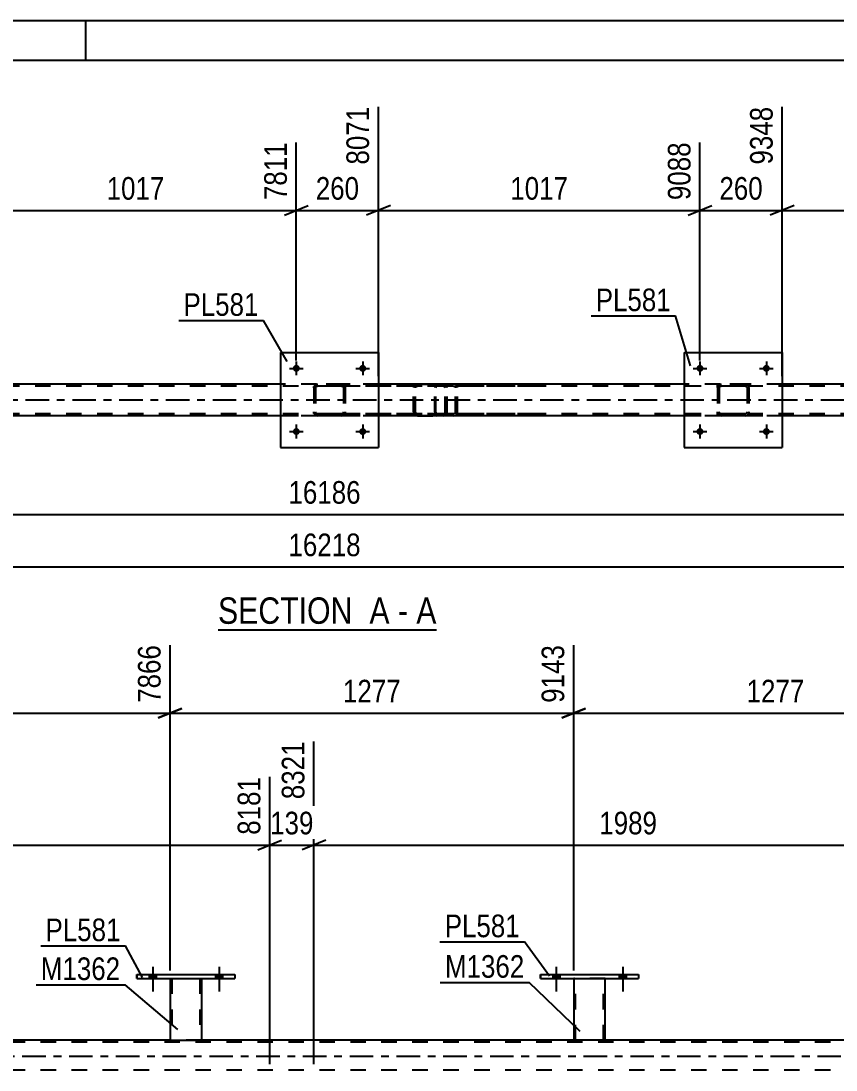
# Model space of a CAD drawing. Header units: millimetres. Extents: x 0 to 841, y 0 to 594.
# Drawn here: x 412.8 to 515.9, y 461.2 to 594 of the extents above; entities that cross this region are included whole.
import ezdxf

# ---------------------------------------------------------------- set-up
doc = ezdxf.new("R2010")
doc.units = ezdxf.units.MM
doc.linetypes.add('DXK_LINE_DOT2', pattern=[3.9198, 1.9599, -1.9599])
doc.linetypes.add('DXK_LINE_DOT3', pattern=[5.9187, 2.979, -0.9799, 0.9799, -0.9799])
doc.styles.add('Arial Narrow', font='ARIALN.TTF', dxfattribs={"height": 0.2})

# ---------------------------------------------------------------- blocks, each defined once
blk = doc.blocks.new('Unknown-318893340-1135')
at = {"color": 5, "linetype": 'Continuous'}
for p, q in [((841, 594), (0, 594)), ((421, 589), (421, 594)), ((836, 589), (5, 589))]:
    blk.add_line(p, q, dxfattribs=at)
blk = doc.blocks.new('Unknown-318893340-11 - 2823')
at = {"color": 6, "linetype": 'Continuous'}
blk.add_line((437.71, 516.95), (465.35, 516.95), dxfattribs=at)
at = {"color": 0, "linetype": 'Continuous'}
for points in [[(455.82, 517.7), (455.82, 521.2), (437.71, 521.2), (437.71, 517.7)], [(459.42, 517.7), (459.42, 521.2), (456.87, 521.2), (456.87, 517.7)], [(461.75, 517.7), (461.75, 521.2), (460.47, 521.2), (460.47, 517.7)], [(465.35, 517.7), (465.35, 521.2), (462.8, 521.2), (462.8, 517.7)]]:
    blk.add_wipeout(points, dxfattribs=at)
at = {"color": 7, "linetype": 'Continuous', "style": 'Arial Narrow'}
for s, p in [('SECTION ', (437.71, 517.7)), ('A', (456.87, 517.7)), ('A', (462.8, 517.7)), ('-', (460.47, 517.7))]:
    blk.add_text(s, height=3.34, dxfattribs=at).set_placement(p)
blk = doc.blocks.new('Part-318893340-2873 - 2823')
at = {"color": 7, "linetype": 'DXK_LINE_DOT2'}
for p, q in [((730.1, 547.79), (135.18, 547.79)), ((458.02, 548.03), (445.62, 548.03)), ((509.1, 548.03), (496.7, 548.03)), ((730.1, 544.27), (135.18, 544.27)), ((730.1, 544.03), (190.22, 544.03)), ((458.02, 544.03), (445.62, 544.03)), ((509.1, 544.03), (496.7, 544.03))]:
    blk.add_line(p, q, dxfattribs=at)
at = {"color": 2, "linetype": 'Continuous'}
for p, q in [((445.62, 548.03), (406.94, 548.03)), ((496.7, 548.03), (458.02, 548.03)), ((547.78, 548.03), (509.1, 548.03)), ((445.62, 544.03), (406.94, 544.03)), ((496.7, 544.03), (458.02, 544.03)), ((547.78, 544.03), (509.1, 544.03))]:
    blk.add_line(p, q, dxfattribs=at)
at = {"color": 7, "linetype": 'DXK_LINE_DOT3'}
blk.add_line((135.18, 546.03), (730.1, 546.03), dxfattribs=at)
blk = doc.blocks.new('Bolt-318893340-2915 - 2823')
at = {"linetype": 'Continuous'}
for points in [[(499.14, 550.03, -1), (498.26, 550.03, -1)], [(507.54, 550.03, -1), (506.66, 550.03, -1)]]:
    blk.add_hatch(color=1, dxfattribs=at).paths.add_polyline_path(points)
at = {"color": 1, "linetype": 'Continuous'}
for p, q in [((497.82, 550.03), (499.58, 550.03)), ((498.7, 550.91), (498.7, 549.15)), ((506.22, 550.03), (507.98, 550.03)), ((507.1, 550.91), (507.1, 549.15))]:
    blk.add_line(p, q, dxfattribs=at)
blk = doc.blocks.new('Bolt-318893340-2916 - 2823')
at = {"linetype": 'Continuous'}
for points in [[(499.14, 542.03, -1), (498.26, 542.03, -1)], [(507.54, 542.03, -1), (506.66, 542.03, -1)]]:
    blk.add_hatch(color=1, dxfattribs=at).paths.add_polyline_path(points)
at = {"color": 1, "linetype": 'Continuous'}
for p, q in [((497.82, 542.03), (499.58, 542.03)), ((498.7, 542.91), (498.7, 541.15)), ((506.22, 542.03), (507.98, 542.03)), ((507.1, 542.91), (507.1, 541.15))]:
    blk.add_line(p, q, dxfattribs=at)
blk = doc.blocks.new('Bolt-318893340-2917 - 2823')
at = {"linetype": 'Continuous'}
for points in [[(448.06, 550.03, -1), (447.18, 550.03, -1)], [(456.46, 550.03, -1), (455.58, 550.03, -1)]]:
    blk.add_hatch(color=1, dxfattribs=at).paths.add_polyline_path(points)
at = {"color": 1, "linetype": 'Continuous'}
for p, q in [((446.74, 550.03), (448.5, 550.03)), ((447.62, 550.91), (447.62, 549.15)), ((455.14, 550.03), (456.9, 550.03)), ((456.02, 550.91), (456.02, 549.15))]:
    blk.add_line(p, q, dxfattribs=at)
blk = doc.blocks.new('Bolt-318893340-2918 - 2823')
at = {"linetype": 'Continuous'}
for points in [[(448.06, 542.03, -1), (447.18, 542.03, -1)], [(456.46, 542.03, -1), (455.58, 542.03, -1)]]:
    blk.add_hatch(color=1, dxfattribs=at).paths.add_polyline_path(points)
at = {"color": 1, "linetype": 'Continuous'}
for p, q in [((446.74, 542.03), (448.5, 542.03)), ((447.62, 542.91), (447.62, 541.15)), ((455.14, 542.03), (456.9, 542.03)), ((456.02, 542.91), (456.02, 541.15))]:
    blk.add_line(p, q, dxfattribs=at)
blk = doc.blocks.new('Part-318893340-2985 - 2823')
at = {"color": 2, "linetype": 'Continuous'}
for p, q in [((496.7, 552.03), (496.7, 540.03)), ((496.7, 552.03), (509.1, 552.03)), ((509.1, 552.03), (509.1, 540.03)), ((496.7, 540.03), (509.1, 540.03))]:
    blk.add_line(p, q, dxfattribs=at)
blk = doc.blocks.new('Part-318893340-2986 - 2823')
at = {"color": 7, "linetype": 'DXK_LINE_DOT2'}
for p, q in [((500.9, 547.55), (500.94, 547.74)), ((500.94, 547.74), (500.9, 547.55)), ((500.9, 547.55), (500.9, 544.51)), ((501.14, 547.55), (501.16, 547.65)), ((501.14, 547.55), (501.14, 544.51)), ((501.16, 547.65), (501.21, 547.72)), ((501.2, 548), (501.38, 548.03)), ((501.38, 548.03), (501.2, 548)), ((501.21, 547.72), (501.29, 547.78)), ((501.29, 547.78), (501.38, 547.79)), ((504.42, 548.03), (501.38, 548.03)), ((504.42, 547.79), (501.38, 547.79)), ((504.42, 548.03), (504.6, 548)), ((504.6, 548), (504.42, 548.03)), ((504.42, 547.79), (504.51, 547.78)), ((504.51, 547.78), (504.59, 547.72)), ((504.59, 547.72), (504.64, 547.65)), ((504.64, 547.65), (504.66, 547.55)), ((504.66, 547.55), (504.66, 544.51)), ((504.86, 547.74), (504.9, 547.55)), ((504.9, 547.55), (504.86, 547.74)), ((504.9, 547.55), (504.9, 544.51)), ((500.94, 544.33), (500.9, 544.51)), ((500.9, 544.51), (500.94, 544.33)), ((501.16, 544.42), (501.14, 544.51)), ((501.21, 544.34), (501.16, 544.42)), ((504.64, 544.42), (504.59, 544.34)), ((504.66, 544.51), (504.64, 544.42)), ((504.9, 544.51), (504.86, 544.33)), ((504.86, 544.33), (504.9, 544.51)), ((501.38, 544.03), (501.2, 544.07)), ((501.2, 544.07), (501.38, 544.03)), ((501.29, 544.29), (501.21, 544.34)), ((501.38, 544.27), (501.29, 544.29)), ((504.42, 544.27), (501.38, 544.27)), ((504.42, 544.03), (501.38, 544.03)), ((504.51, 544.29), (504.42, 544.27)), ((504.6, 544.07), (504.42, 544.03)), ((504.42, 544.03), (504.6, 544.07)), ((504.59, 544.34), (504.51, 544.29))]:
    blk.add_line(p, q, dxfattribs=at)
at = {"color": 7, "linetype": 'DXK_LINE_DOT3'}
blk.add_line((502.9, 546.03), (502.9, 546.03), dxfattribs=at)
at = {"color": 7, "linetype": 'DXK_LINE_DOT2'}
for centre, start, end in [((501.38, 547.55), 112.5, 157.5), ((501.38, 547.55), 112.5, 157.5), ((504.42, 547.55), 22.5, 67.5), ((504.42, 547.55), 22.5, 67.5), ((501.38, 544.51), 202.5, 247.5), ((501.38, 544.51), 202.5, 247.5), ((504.42, 544.51), 292.5, 337.5), ((504.42, 544.51), 292.5, 337.5)]:
    blk.add_arc(centre, 0.48, start, end, dxfattribs=at)
blk = doc.blocks.new('Part-318893340-2991 - 2823')
at = {"color": 2, "linetype": 'Continuous'}
for p, q in [((445.62, 552.03), (445.62, 540.03)), ((445.62, 552.03), (458.02, 552.03)), ((458.02, 552.03), (458.02, 540.03)), ((445.62, 540.03), (458.02, 540.03))]:
    blk.add_line(p, q, dxfattribs=at)
blk = doc.blocks.new('Part-318893340-2992 - 2823')
at = {"color": 7, "linetype": 'DXK_LINE_DOT2'}
for p, q in [((449.82, 547.55), (449.85, 547.74)), ((449.85, 547.74), (449.82, 547.55)), ((449.82, 547.55), (449.82, 544.51)), ((450.06, 547.55), (450.08, 547.65)), ((450.06, 547.55), (450.06, 544.51)), ((450.08, 547.65), (450.13, 547.72)), ((450.11, 548), (450.3, 548.03)), ((450.3, 548.03), (450.11, 548)), ((450.13, 547.72), (450.21, 547.78)), ((450.21, 547.78), (450.3, 547.79)), ((453.34, 548.03), (450.3, 548.03)), ((453.34, 547.79), (450.3, 547.79)), ((453.34, 548.03), (453.52, 548)), ((453.52, 548), (453.34, 548.03)), ((453.34, 547.79), (453.43, 547.78)), ((453.43, 547.78), (453.51, 547.72)), ((453.51, 547.72), (453.56, 547.65)), ((453.56, 547.65), (453.58, 547.55)), ((453.58, 547.55), (453.58, 544.51)), ((453.78, 547.74), (453.82, 547.55)), ((453.82, 547.55), (453.78, 547.74)), ((453.82, 547.55), (453.82, 544.51)), ((449.85, 544.33), (449.82, 544.51)), ((449.82, 544.51), (449.85, 544.33)), ((450.08, 544.42), (450.06, 544.51)), ((450.13, 544.34), (450.08, 544.42)), ((453.56, 544.42), (453.51, 544.34)), ((453.58, 544.51), (453.56, 544.42)), ((453.82, 544.51), (453.78, 544.33)), ((453.78, 544.33), (453.82, 544.51)), ((450.3, 544.03), (450.11, 544.07)), ((450.11, 544.07), (450.3, 544.03)), ((450.21, 544.29), (450.13, 544.34)), ((450.3, 544.27), (450.21, 544.29)), ((453.34, 544.27), (450.3, 544.27)), ((453.34, 544.03), (450.3, 544.03)), ((453.43, 544.29), (453.34, 544.27)), ((453.52, 544.07), (453.34, 544.03)), ((453.34, 544.03), (453.52, 544.07)), ((453.51, 544.34), (453.43, 544.29))]:
    blk.add_line(p, q, dxfattribs=at)
at = {"color": 7, "linetype": 'DXK_LINE_DOT3'}
blk.add_line((451.82, 546.03), (451.82, 546.03), dxfattribs=at)
at = {"color": 2, "linetype": 'Continuous'}
for p, q in [((449.82, 544.51), (449.82, 544.51)), ((450.06, 544.51), (450.06, 544.51)), ((453.58, 544.51), (453.58, 544.51)), ((453.82, 544.51), (453.82, 544.51))]:
    blk.add_line(p, q, dxfattribs=at)
at = {"color": 7, "linetype": 'DXK_LINE_DOT2'}
for centre, start, end in [((450.3, 547.55), 112.5, 157.5), ((450.3, 547.55), 112.5, 157.5), ((453.34, 547.55), 22.5, 67.5), ((453.34, 547.55), 22.5, 67.5), ((450.3, 544.51), 202.5, 247.5), ((450.3, 544.51), 202.5, 247.5), ((453.34, 544.51), 292.5, 337.5), ((453.34, 544.51), 292.5, 337.5)]:
    blk.add_arc(centre, 0.48, start, end, dxfattribs=at)
blk = doc.blocks.new('Part-318893340-3014 - 2823')
at = {"color": 7, "linetype": 'DXK_LINE_DOT2'}
for p, q in [((465.17, 547.73), (465.15, 547.55)), ((465.15, 544.51), (465.15, 547.55)), ((465.23, 547.89), (465.17, 547.73)), ((465.32, 547.99), (465.23, 547.89)), ((465.29, 547.55), (465.3, 547.64)), ((465.29, 544.51), (465.29, 547.55)), ((465.3, 547.64), (465.33, 547.72)), ((465.42, 548.03), (465.32, 547.99)), ((465.33, 547.72), (465.37, 547.77)), ((465.37, 547.77), (465.42, 547.79)), ((477.58, 548.03), (465.42, 548.03)), ((477.58, 547.79), (465.42, 547.79)), ((466.7, 548.03), (466.7, 547.79)), ((467.71, 547.99), (467.51, 548.03)), ((467.51, 547.79), (467.61, 547.77)), ((467.61, 547.77), (467.69, 547.72)), ((467.69, 547.72), (467.75, 547.64)), ((467.75, 547.64), (467.77, 547.55)), ((467.77, 544.51), (467.77, 547.55)), ((467.98, 547.72), (467.98, 547.73)), ((468.02, 547.55), (467.98, 547.72)), ((468.02, 544.51), (468.02, 547.55)), ((465.15, 544.51), (465.17, 544.33)), ((465.3, 544.42), (465.29, 544.51)), ((465.33, 544.34), (465.3, 544.42)), ((467.75, 544.42), (467.69, 544.34)), ((467.77, 544.51), (467.75, 544.42)), ((467.98, 544.33), (468.02, 544.51)), ((465.17, 544.33), (465.23, 544.17)), ((465.23, 544.17), (465.32, 544.07)), ((465.32, 544.07), (465.42, 544.03)), ((465.37, 544.29), (465.33, 544.34)), ((465.42, 544.27), (465.37, 544.29)), ((477.58, 544.27), (465.42, 544.27)), ((477.58, 544.03), (465.42, 544.03)), ((466.7, 544.03), (466.7, 544.27)), ((467.61, 544.29), (467.51, 544.27)), ((467.51, 544.03), (467.71, 544.07)), ((467.69, 544.34), (467.61, 544.29))]:
    blk.add_line(p, q, dxfattribs=at)
for centre, start, end in [((467.53, 547.53), 23.8494, 68.8059), ((467.53, 544.52), 291.1941, 336.1506)]:
    blk.add_arc(centre, 0.492, start, end, dxfattribs=at)
blk = doc.blocks.new('Part-318893340-3027 - 2823')
at = {"color": 7, "linetype": 'DXK_LINE_DOT2'}
for p, q in [((466.19, 548.03), (451.2, 548.03)), ((466.19, 547.79), (451.2, 547.79)), ((462.48, 547.72), (462.44, 547.55)), ((462.44, 544.51), (462.44, 547.55)), ((462.48, 547.73), (462.48, 547.72)), ((462.7, 547.55), (462.72, 547.64)), ((462.7, 544.51), (462.7, 547.55)), ((462.72, 547.64), (462.77, 547.72)), ((462.95, 548.03), (462.76, 547.99)), ((462.77, 547.72), (462.86, 547.77)), ((462.86, 547.77), (462.95, 547.79)), ((462.95, 548.03), (466.19, 548.03)), ((466.38, 547.99), (466.19, 548.03)), ((466.19, 547.79), (466.29, 547.77)), ((466.29, 547.77), (466.37, 547.72)), ((466.37, 547.72), (466.42, 547.64)), ((466.42, 547.64), (466.44, 547.55)), ((466.44, 544.51), (466.44, 547.55)), ((466.66, 547.72), (466.66, 547.73)), ((466.7, 547.55), (466.66, 547.72)), ((466.7, 544.51), (466.7, 547.55)), ((462.44, 544.51), (462.48, 544.33)), ((462.72, 544.42), (462.7, 544.51)), ((462.77, 544.34), (462.72, 544.42)), ((466.42, 544.42), (466.37, 544.34)), ((466.44, 544.51), (466.42, 544.42)), ((466.66, 544.33), (466.7, 544.51)), ((466.19, 544.27), (451.2, 544.27)), ((466.19, 544.03), (451.2, 544.03)), ((462.76, 544.07), (462.95, 544.03)), ((462.86, 544.29), (462.77, 544.34)), ((462.95, 544.27), (462.86, 544.29)), ((462.95, 544.03), (466.19, 544.03)), ((466.29, 544.29), (466.19, 544.27)), ((466.19, 544.03), (466.38, 544.07)), ((466.37, 544.34), (466.29, 544.29))]:
    blk.add_line(p, q, dxfattribs=at)
for centre, start, end in [((462.93, 547.53), 110.7584, 155.6801), ((466.21, 547.53), 24.32, 69.2417), ((462.93, 544.53), 204.32, 249.2417), ((466.21, 544.53), 290.7584, 335.6801)]:
    blk.add_arc(centre, 0.496, start, end, dxfattribs=at)
blk = doc.blocks.new('Part-318893340-3856 - 3734')
at = {"color": 2, "linetype": 'Continuous'}
for p, q in [((431.64, 464.98), (117.01, 464.98)), ((482.72, 464.98), (435.64, 464.98)), ((533.8, 464.98), (486.72, 464.98))]:
    blk.add_line(p, q, dxfattribs=at)
at = {"color": 7, "linetype": 'DXK_LINE_DOT2'}
for p, q in [((754.32, 464.74), (117.01, 464.74)), ((435.64, 464.98), (431.64, 464.98)), ((486.72, 464.98), (482.72, 464.98)), ((754.32, 461.22), (117.01, 461.22))]:
    blk.add_line(p, q, dxfattribs=at)
at = {"color": 7, "linetype": 'DXK_LINE_DOT3'}
blk.add_line((117.01, 462.98), (754.32, 462.98), dxfattribs=at)
blk = doc.blocks.new('Bolt-318893340-4001 - 3734')
at = {"linetype": 'Continuous'}
for points in [[(480.08, 472.82), (480.96, 472.82), (480.96, 473.3), (480.08, 473.3)], [(488.48, 472.82), (489.36, 472.82), (489.36, 473.3), (488.48, 473.3)]]:
    blk.add_hatch(color=1, dxfattribs=at).paths.add_polyline_path(points)
at = {"color": 1, "linetype": 'Continuous'}
for p, q in [((480.52, 474.3), (480.52, 471.18)), ((488.92, 474.3), (488.92, 471.18)), ((480.08, 473.3), (480.08, 472.82)), ((480.96, 473.3), (480.96, 472.82)), ((488.48, 473.3), (488.48, 472.82)), ((489.36, 473.3), (489.36, 472.82))]:
    blk.add_line(p, q, dxfattribs=at)
blk = doc.blocks.new('Bolt-318893340-4002 - 3734')
at = {"linetype": 'Continuous'}
for points in [[(480.08, 472.82), (480.96, 472.82), (480.96, 473.3), (480.08, 473.3)], [(488.48, 472.82), (489.36, 472.82), (489.36, 473.3), (488.48, 473.3)]]:
    blk.add_hatch(color=1, dxfattribs=at).paths.add_polyline_path(points)
at = {"color": 1, "linetype": 'Continuous'}
for p, q in [((480.52, 474.3), (480.52, 471.18)), ((488.92, 474.3), (488.92, 471.18)), ((480.08, 473.3), (480.08, 472.82)), ((480.96, 473.3), (480.96, 472.82)), ((488.48, 473.3), (488.48, 472.82)), ((489.36, 473.3), (489.36, 472.82))]:
    blk.add_line(p, q, dxfattribs=at)
blk = doc.blocks.new('Bolt-318893340-4047 - 3734')
at = {"linetype": 'Continuous'}
for points in [[(429, 472.82), (429.88, 472.82), (429.88, 473.3), (429, 473.3)], [(437.4, 472.82), (438.28, 472.82), (438.28, 473.3), (437.4, 473.3)]]:
    blk.add_hatch(color=1, dxfattribs=at).paths.add_polyline_path(points)
at = {"color": 1, "linetype": 'Continuous'}
for p, q in [((429.44, 474.3), (429.44, 471.18)), ((437.84, 474.3), (437.84, 471.18)), ((429, 473.3), (429, 472.82)), ((429.88, 473.3), (429.88, 472.82)), ((437.4, 473.3), (437.4, 472.82)), ((438.28, 473.3), (438.28, 472.82))]:
    blk.add_line(p, q, dxfattribs=at)
blk = doc.blocks.new('Bolt-318893340-4048 - 3734')
at = {"linetype": 'Continuous'}
for points in [[(429, 472.82), (429.88, 472.82), (429.88, 473.3), (429, 473.3)], [(437.4, 472.82), (438.28, 472.82), (438.28, 473.3), (437.4, 473.3)]]:
    blk.add_hatch(color=1, dxfattribs=at).paths.add_polyline_path(points)
at = {"color": 1, "linetype": 'Continuous'}
for p, q in [((429.44, 474.3), (429.44, 471.18)), ((437.84, 474.3), (437.84, 471.18)), ((429, 473.3), (429, 472.82)), ((429.88, 473.3), (429.88, 472.82)), ((437.4, 473.3), (437.4, 472.82)), ((438.28, 473.3), (438.28, 472.82))]:
    blk.add_line(p, q, dxfattribs=at)
blk = doc.blocks.new('Part-318893340-4119 - 3734')
at = {"color": 2, "linetype": 'Continuous'}
for p, q in [((431.64, 472.82), (431.64, 464.98)), ((435.64, 472.82), (435.64, 464.98)), ((431.64, 464.98), (435.6, 464.98)), ((435.64, 464.98), (435.6, 464.98))]:
    blk.add_line(p, q, dxfattribs=at)
at = {"color": 7, "linetype": 'DXK_LINE_DOT2'}
for p, q in [((431.64, 472.82), (435.64, 472.82)), ((431.64, 472.82), (431.64, 472.82)), ((431.64, 472.82), (431.64, 472.82)), ((431.88, 472.82), (431.88, 464.98)), ((435.4, 472.82), (435.4, 464.98)), ((435.64, 472.82), (435.64, 472.82)), ((435.64, 472.82), (435.64, 472.82)), ((435.38, 464.98), (435.4, 464.98))]:
    blk.add_line(p, q, dxfattribs=at)
blk = doc.blocks.new('Part-318893340-4078 - 3734')
at = {"color": 2, "linetype": 'Continuous'}
for p, q in [((427.44, 472.82), (427.44, 473.3)), ((427.44, 473.3), (427.44, 473.3)), ((427.44, 473.3), (439.84, 473.3)), ((427.44, 472.82), (427.44, 472.82)), ((427.44, 472.82), (439.84, 472.82)), ((439.84, 473.3), (439.84, 472.82))]:
    blk.add_line(p, q, dxfattribs=at)
at = {"color": 7, "linetype": 'DXK_LINE_DOT2'}
for p, q in [((427.44, 473.3), (427.44, 472.82)), ((427.44, 473.3), (427.44, 473.3)), ((427.44, 472.82), (427.44, 472.82)), ((439.84, 473.3), (439.84, 472.82))]:
    blk.add_line(p, q, dxfattribs=at)
blk = doc.blocks.new('Part-318893340-4083 - 3734')
at = {"color": 2, "linetype": 'Continuous'}
for p, q in [((482.72, 472.82), (482.72, 464.98)), ((486.72, 464.98), (486.72, 472.82)), ((486.68, 464.98), (482.72, 464.98)), ((486.72, 464.98), (486.68, 464.98))]:
    blk.add_line(p, q, dxfattribs=at)
at = {"color": 7, "linetype": 'DXK_LINE_DOT2'}
for p, q in [((486.72, 472.82), (482.72, 472.82)), ((482.72, 472.82), (482.72, 472.82)), ((482.72, 472.82), (482.72, 472.82)), ((482.96, 464.98), (482.96, 472.82)), ((486.48, 464.98), (486.48, 472.82)), ((486.72, 472.82), (486.72, 472.82)), ((486.72, 472.82), (486.72, 472.82)), ((482.72, 464.98), (482.72, 464.98)), ((482.72, 464.98), (482.72, 464.98)), ((482.72, 464.98), (482.72, 464.98)), ((482.96, 464.98), (482.96, 464.98)), ((486.46, 464.98), (486.48, 464.98)), ((486.48, 464.98), (486.48, 464.98)), ((486.72, 464.98), (486.72, 464.98)), ((486.72, 464.98), (486.72, 464.98)), ((486.72, 464.98), (486.72, 464.98)), ((486.72, 464.98), (486.72, 464.98))]:
    blk.add_line(p, q, dxfattribs=at)
blk = doc.blocks.new('Part-318893340-4088 - 3734')
at = {"color": 2, "linetype": 'Continuous'}
for p, q in [((478.52, 472.82), (478.52, 473.3)), ((478.52, 473.3), (478.52, 473.3)), ((478.52, 473.3), (490.92, 473.3)), ((478.52, 472.82), (478.52, 472.82)), ((478.52, 472.82), (490.92, 472.82)), ((490.92, 473.3), (490.92, 472.82))]:
    blk.add_line(p, q, dxfattribs=at)
at = {"color": 7, "linetype": 'DXK_LINE_DOT2'}
for p, q in [((478.52, 473.3), (478.52, 472.82)), ((478.52, 473.3), (478.52, 473.3)), ((478.52, 472.82), (478.52, 472.82)), ((490.92, 473.3), (490.92, 472.82))]:
    blk.add_line(p, q, dxfattribs=at)
blk = doc.blocks.new('StraightDimension-318893340-7798 - 2823')
at = {"color": 7, "linetype": 'Continuous'}
for p, q in [((509.1, 549.03), (509.1, 583.14)), ((498.7, 551.03), (498.7, 578.64)), ((497.2, 569.43), (500.2, 570.63)), ((498.7, 570.03), (509.1, 570.03)), ((510.6, 570.63), (507.6, 569.43))]:
    blk.add_line(p, q, dxfattribs=at)
at = {"color": 0}
blk.add_wipeout([(507.24, 570.78), (507.24, 574.98), (500.56, 574.98), (500.56, 570.78)], dxfattribs=at)
at = {"color": 3, "style": 'Arial Narrow'}
blk.add_text('260', height=2.863, dxfattribs=at).set_placement((501.16, 571.38))
at = {"color": 0, "linetype": 'Continuous'}
blk.add_wipeout([(508.5, 583.74), (504.3, 583.74), (504.3, 575.23), (508.5, 575.23)], dxfattribs=at)
at = {"color": 3, "linetype": 'Continuous', "style": 'Arial Narrow'}
blk.add_text('9348', height=2.863, rotation=90.0002, dxfattribs=at).set_placement((507.9, 575.83))
blk = doc.blocks.new('StraightDimension-318893340-3065 - 2823')
at = {"color": 7, "linetype": 'Continuous'}
blk.add_line((135.18, 531.55), (767.22, 531.55), dxfattribs=at)
at = {"color": 0}
blk.add_wipeout([(456.37, 532.3), (456.37, 536.5), (446.03, 536.5), (446.03, 532.3)], dxfattribs=at)
at = {"color": 3, "style": 'Arial Narrow'}
blk.add_text('16186', height=2.863, dxfattribs=at).set_placement((446.63, 532.9))
blk = doc.blocks.new('StraightDimension-318893340-3224 - 2823')
at = {"color": 7, "linetype": 'Continuous'}
blk.add_line((134.54, 524.91), (767.86, 524.91), dxfattribs=at)
at = {"color": 0}
blk.add_wipeout([(456.37, 525.66), (456.37, 529.86), (446.03, 529.86), (446.03, 525.66)], dxfattribs=at)
at = {"color": 3, "style": 'Arial Narrow'}
blk.add_text('16218', height=2.863, dxfattribs=at).set_placement((446.63, 526.26))
blk = doc.blocks.new('StraightDimension-318893340-7797 - 2823')
at = {"color": 7, "linetype": 'Continuous'}
for p, q in [((509.1, 549.03), (509.1, 583.14)), ((549.78, 551.03), (549.78, 580.47)), ((510.6, 570.63), (507.6, 569.43)), ((509.1, 570.03), (549.78, 570.03)), ((548.28, 569.43), (551.28, 570.63))]:
    blk.add_line(p, q, dxfattribs=at)
at = {"color": 0}
blk.add_wipeout([(533.7, 570.78), (533.7, 574.98), (525.18, 574.98), (525.18, 570.78)], dxfattribs=at)
at = {"color": 3, "style": 'Arial Narrow'}
blk.add_text('1017', height=2.863, dxfattribs=at).set_placement((525.78, 571.38))
at = {"color": 0, "linetype": 'Continuous'}
blk.add_wipeout([(549.18, 581.07), (544.98, 581.07), (544.98, 570.73), (549.18, 570.73)], dxfattribs=at)
at = {"color": 3, "linetype": 'Continuous', "style": 'Arial Narrow'}
blk.add_text('10365', height=2.863, rotation=90.0002, dxfattribs=at).set_placement((548.58, 571.33))
blk = doc.blocks.new('StraightDimension-318893340-7799 - 2823')
at = {"color": 7, "linetype": 'Continuous'}
for p, q in [((458.02, 549.03), (458.02, 583.14)), ((498.7, 551.03), (498.7, 578.64)), ((459.52, 570.63), (456.52, 569.43)), ((458.02, 570.03), (498.7, 570.03)), ((497.2, 569.43), (500.2, 570.63))]:
    blk.add_line(p, q, dxfattribs=at)
at = {"color": 0}
blk.add_wipeout([(482.61, 570.78), (482.61, 574.98), (474.1, 574.98), (474.1, 570.78)], dxfattribs=at)
at = {"color": 3, "style": 'Arial Narrow'}
blk.add_text('1017', height=2.863, dxfattribs=at).set_placement((474.7, 571.38))
at = {"color": 0, "linetype": 'Continuous'}
blk.add_wipeout([(498.1, 579.24), (493.9, 579.24), (493.9, 570.73), (498.1, 570.73)], dxfattribs=at)
at = {"color": 3, "linetype": 'Continuous', "style": 'Arial Narrow'}
blk.add_text('9088', height=2.863, rotation=90.0002, dxfattribs=at).set_placement((497.5, 571.33))
blk = doc.blocks.new('StraightDimension-318893340-7800 - 2823')
at = {"color": 7, "linetype": 'Continuous'}
for p, q in [((458.02, 549.03), (458.02, 583.14)), ((447.62, 551.03), (447.62, 578.64)), ((446.12, 569.43), (449.12, 570.63)), ((447.62, 570.03), (458.02, 570.03)), ((459.52, 570.63), (456.52, 569.43))]:
    blk.add_line(p, q, dxfattribs=at)
at = {"color": 0}
blk.add_wipeout([(456.16, 570.78), (456.16, 574.98), (449.48, 574.98), (449.48, 570.78)], dxfattribs=at)
at = {"color": 3, "style": 'Arial Narrow'}
blk.add_text('260', height=2.863, dxfattribs=at).set_placement((450.08, 571.38))
at = {"color": 0, "linetype": 'Continuous'}
blk.add_wipeout([(457.42, 583.74), (453.22, 583.74), (453.22, 575.23), (457.42, 575.23)], dxfattribs=at)
at = {"color": 3, "linetype": 'Continuous', "style": 'Arial Narrow'}
blk.add_text('8071', height=2.863, rotation=90.0002, dxfattribs=at).set_placement((456.82, 575.83))
blk = doc.blocks.new('StraightDimension-318893340-7801 - 2823')
at = {"color": 7, "linetype": 'Continuous'}
for p, q in [((406.94, 549.03), (406.94, 583.14)), ((447.62, 551.03), (447.62, 578.64)), ((408.44, 570.63), (405.44, 569.43)), ((406.94, 570.03), (447.62, 570.03)), ((446.12, 569.43), (449.12, 570.63))]:
    blk.add_line(p, q, dxfattribs=at)
at = {"color": 0}
blk.add_wipeout([(431.53, 570.78), (431.53, 574.98), (423.02, 574.98), (423.02, 570.78)], dxfattribs=at)
at = {"color": 3, "style": 'Arial Narrow'}
blk.add_text('1017', height=2.863, dxfattribs=at).set_placement((423.62, 571.38))
at = {"color": 0, "linetype": 'Continuous'}
blk.add_wipeout([(447.02, 579.24), (442.82, 579.24), (442.82, 570.73), (447.02, 570.73)], dxfattribs=at)
at = {"color": 3, "linetype": 'Continuous', "style": 'Arial Narrow'}
blk.add_text('7811', height=2.863, rotation=90.0002, dxfattribs=at).set_placement((446.42, 571.33))
blk = doc.blocks.new('StraightDimension-318893340-10271 - 3734')
at = {"color": 7, "linetype": 'Continuous'}
for p, q in [((533.8, 473.82), (533.8, 516.84)), ((482.72, 473.82), (482.72, 515.01)), ((484.22, 507), (481.22, 505.8)), ((482.72, 506.4), (533.8, 506.4)), ((532.3, 505.8), (535.3, 507))]:
    blk.add_line(p, q, dxfattribs=at)
at = {"color": 0}
blk.add_wipeout([(512.52, 507.15), (512.52, 511.35), (504, 511.35), (504, 507.15)], dxfattribs=at)
at = {"color": 3, "style": 'Arial Narrow'}
blk.add_text('1277', height=2.863, dxfattribs=at).set_placement((504.6, 507.75))
at = {"color": 0, "linetype": 'Continuous'}
blk.add_wipeout([(533.2, 517.44), (529, 517.44), (529, 507.1), (533.2, 507.1)], dxfattribs=at)
at = {"color": 3, "linetype": 'Continuous', "style": 'Arial Narrow'}
blk.add_text('10420', height=2.863, rotation=90.0002, dxfattribs=at).set_placement((532.6, 507.7))
blk = doc.blocks.new('StraightDimension-318893340-9617 - 3734')
at = {"color": 7, "linetype": 'Continuous'}
for p, q in [((449.84, 461.98), (449.84, 502.81)), ((529.4, 461.98), (529.4, 500.14)), ((451.34, 490.3), (448.34, 489.1)), ((527.9, 489.1), (530.9, 490.3)), ((449.84, 489.7), (529.4, 489.7))]:
    blk.add_line(p, q, dxfattribs=at)
at = {"color": 0}
blk.add_wipeout([(493.87, 490.45), (493.87, 494.65), (485.36, 494.65), (485.36, 490.45)], dxfattribs=at)
at = {"color": 3, "style": 'Arial Narrow'}
blk.add_text('1989', height=2.863, dxfattribs=at).set_placement((485.96, 491.05))
at = {"color": 0, "linetype": 'Continuous'}
blk.add_wipeout([(528.8, 500.74), (524.6, 500.74), (524.6, 490.4), (528.8, 490.4)], dxfattribs=at)
at = {"color": 3, "linetype": 'Continuous', "style": 'Arial Narrow'}
blk.add_text('10310', height=2.863, rotation=90.0002, dxfattribs=at).set_placement((528.2, 491))
blk = doc.blocks.new('StraightDimension-318893340-9618 - 3734')
at = {"color": 7, "linetype": 'Continuous'}
for p, q in [((449.84, 461.98), (449.84, 502.81)), ((444.26, 461.98), (444.26, 498.31)), ((442.76, 489.1), (445.76, 490.3)), ((451.34, 490.3), (448.34, 489.1)), ((444.26, 489.7), (449.84, 489.7))]:
    blk.add_line(p, q, dxfattribs=at)
at = {"color": 0}
blk.add_wipeout([(450.39, 490.45), (450.39, 494.65), (443.71, 494.65), (443.71, 490.45)], dxfattribs=at)
at = {"color": 3, "style": 'Arial Narrow'}
blk.add_text('139', height=2.863, dxfattribs=at).set_placement((444.31, 491.05))
at = {"color": 0, "linetype": 'Continuous'}
blk.add_wipeout([(449.24, 503.41), (445.04, 503.41), (445.04, 494.9), (449.24, 494.9)], dxfattribs=at)
at = {"color": 3, "linetype": 'Continuous', "style": 'Arial Narrow'}
blk.add_text('8321', height=2.863, rotation=90.0002, dxfattribs=at).set_placement((448.64, 495.5))
blk = doc.blocks.new('StraightDimension-318893340-9619 - 3734')
at = {"color": 7, "linetype": 'Continuous'}
for p, q in [((364.7, 461.98), (364.7, 502.81)), ((444.26, 461.98), (444.26, 498.31)), ((366.2, 490.3), (363.2, 489.1)), ((442.76, 489.1), (445.76, 490.3)), ((364.7, 489.7), (444.26, 489.7))]:
    blk.add_line(p, q, dxfattribs=at)
at = {"color": 0}
blk.add_wipeout([(408.74, 490.45), (408.74, 494.65), (400.23, 494.65), (400.23, 490.45)], dxfattribs=at)
at = {"color": 3, "style": 'Arial Narrow'}
blk.add_text('1989', height=2.863, dxfattribs=at).set_placement((400.83, 491.05))
at = {"color": 0, "linetype": 'Continuous'}
blk.add_wipeout([(443.66, 498.91), (439.46, 498.91), (439.46, 490.4), (443.66, 490.4)], dxfattribs=at)
at = {"color": 3, "linetype": 'Continuous', "style": 'Arial Narrow'}
blk.add_text('8181', height=2.863, rotation=90.0002, dxfattribs=at).set_placement((443.06, 491))
blk = doc.blocks.new('StraightDimension-318893340-10272 - 3734')
at = {"color": 7, "linetype": 'Continuous'}
for p, q in [((431.64, 473.82), (431.64, 515.01)), ((482.72, 473.82), (482.72, 515.01)), ((433.14, 507), (430.14, 505.8)), ((431.64, 506.4), (482.72, 506.4)), ((481.22, 505.8), (484.22, 507))]:
    blk.add_line(p, q, dxfattribs=at)
at = {"color": 0}
blk.add_wipeout([(461.44, 507.15), (461.44, 511.35), (452.92, 511.35), (452.92, 507.15)], dxfattribs=at)
at = {"color": 3, "style": 'Arial Narrow'}
blk.add_text('1277', height=2.863, dxfattribs=at).set_placement((453.52, 507.75))
at = {"color": 0, "linetype": 'Continuous'}
blk.add_wipeout([(482.12, 515.61), (477.92, 515.61), (477.92, 507.1), (482.12, 507.1)], dxfattribs=at)
at = {"color": 3, "linetype": 'Continuous', "style": 'Arial Narrow'}
blk.add_text('9143', height=2.863, rotation=90.0002, dxfattribs=at).set_placement((481.52, 507.7))
blk = doc.blocks.new('StraightDimension-318893340-10273 - 3734')
at = {"color": 7, "linetype": 'Continuous'}
for p, q in [((380.56, 473.82), (380.56, 515.01)), ((431.64, 473.82), (431.64, 515.01)), ((382.06, 507), (379.06, 505.8)), ((380.56, 506.4), (431.64, 506.4)), ((430.14, 505.8), (433.14, 507))]:
    blk.add_line(p, q, dxfattribs=at)
at = {"color": 0}
blk.add_wipeout([(410.36, 507.15), (410.36, 511.35), (401.84, 511.35), (401.84, 507.15)], dxfattribs=at)
at = {"color": 3, "style": 'Arial Narrow'}
blk.add_text('1277', height=2.863, dxfattribs=at).set_placement((402.44, 507.75))
at = {"color": 0, "linetype": 'Continuous'}
blk.add_wipeout([(431.04, 515.61), (426.84, 515.61), (426.84, 507.1), (431.04, 507.1)], dxfattribs=at)
at = {"color": 3, "linetype": 'Continuous', "style": 'Arial Narrow'}
blk.add_text('7866', height=2.863, rotation=90.0002, dxfattribs=at).set_placement((430.44, 507.7))
blk = doc.blocks.new('Mark-318893340-2981 - 2823')
at = {"color": 0}
blk.add_wipeout([(495.01, 557.27), (495.01, 560.27), (485.51, 560.27), (485.51, 557.27)], dxfattribs=at)
blk.add_wipeout([(495.01, 557.27), (495.01, 560.27), (485.51, 560.27), (485.51, 557.27)], dxfattribs=at)
at = {"color": 30, "linetype": 'Continuous'}
for p in [(484.91, 556.67), (497.49, 550.36)]:
    blk.add_line(p, (495.61, 556.67), dxfattribs=at)
at = {"color": 3, "style": 'Arial Narrow'}
blk.add_text('PL581', height=2.863, dxfattribs=at).set_placement((485.51, 557.27))
blk = doc.blocks.new('Mark-318893340-2987 - 2823')
at = {"color": 0}
blk.add_wipeout([(442.85, 556.68), (442.85, 559.68), (433.34, 559.68), (433.34, 556.68)], dxfattribs=at)
blk.add_wipeout([(442.85, 556.68), (442.85, 559.68), (433.34, 559.68), (433.34, 556.68)], dxfattribs=at)
at = {"color": 30, "linetype": 'Continuous'}
for p in [(432.74, 556.08), (446.45, 550.88)]:
    blk.add_line(p, (443.45, 556.08), dxfattribs=at)
at = {"color": 3, "style": 'Arial Narrow'}
blk.add_text('PL581', height=2.863, dxfattribs=at).set_placement((433.34, 556.68))
blk = doc.blocks.new('Mark-318893340-4074 - 3734')
at = {"color": 0}
blk.add_wipeout([(425.39, 477.53), (425.39, 480.53), (415.88, 480.53), (415.88, 477.53)], dxfattribs=at)
blk.add_wipeout([(425.39, 477.53), (425.39, 480.53), (415.88, 480.53), (415.88, 477.53)], dxfattribs=at)
at = {"color": 30, "linetype": 'Continuous'}
for p in [(415.28, 476.93), (428.16, 472.95)]:
    blk.add_line(p, (425.99, 476.93), dxfattribs=at)
at = {"color": 3, "style": 'Arial Narrow'}
blk.add_text('PL581', height=2.863, dxfattribs=at).set_placement((415.88, 477.53))
blk = doc.blocks.new('Mark-318893340-4079 - 3734')
at = {"color": 0}
blk.add_wipeout([(476.48, 472.9), (476.48, 475.9), (466.43, 475.9), (466.43, 472.9)], dxfattribs=at)
blk.add_wipeout([(476.48, 472.9), (476.48, 475.9), (466.43, 475.9), (466.43, 472.9)], dxfattribs=at)
at = {"color": 30, "linetype": 'Continuous'}
for p in [(465.83, 472.3), (483.53, 466.09)]:
    blk.add_line(p, (477.08, 472.3), dxfattribs=at)
at = {"color": 3, "style": 'Arial Narrow'}
blk.add_text('M1362', height=2.863, dxfattribs=at).set_placement((466.43, 472.9))
blk = doc.blocks.new('Mark-318893340-4084 - 3734')
at = {"color": 0}
blk.add_wipeout([(475.9, 478.03), (475.9, 481.03), (466.4, 481.03), (466.4, 478.03)], dxfattribs=at)
blk.add_wipeout([(475.9, 478.03), (475.9, 481.03), (466.4, 481.03), (466.4, 478.03)], dxfattribs=at)
at = {"color": 30, "linetype": 'Continuous'}
for p in [(465.8, 477.43), (479.64, 473.09)]:
    blk.add_line(p, (476.5, 477.43), dxfattribs=at)
at = {"color": 3, "style": 'Arial Narrow'}
blk.add_text('PL581', height=2.863, dxfattribs=at).set_placement((466.4, 478.03))
blk = doc.blocks.new('Mark-318893340-4115 - 3734')
at = {"color": 0}
blk.add_wipeout([(425.34, 472.61), (425.34, 475.61), (415.29, 475.61), (415.29, 472.61)], dxfattribs=at)
blk.add_wipeout([(425.34, 472.61), (425.34, 475.61), (415.29, 475.61), (415.29, 472.61)], dxfattribs=at)
at = {"color": 30, "linetype": 'Continuous'}
for p in [(414.69, 472.01), (432.61, 466.36)]:
    blk.add_line(p, (425.94, 472.01), dxfattribs=at)
at = {"color": 3, "style": 'Arial Narrow'}
blk.add_text('M1362', height=2.863, dxfattribs=at).set_placement((415.29, 472.61))

msp = doc.modelspace()

# ---------------------------------------------------------------- block references
for name in ['Unknown-318893340-1135', 'Part-318893340-2991 - 2823', 'Part-318893340-2985 - 2823', 'Part-318893340-2873 - 2823', 'Bolt-318893340-2917 - 2823', 'Bolt-318893340-2915 - 2823', 'Part-318893340-2992 - 2823', 'Part-318893340-3027 - 2823', 'Part-318893340-3014 - 2823', 'Part-318893340-2986 - 2823', 'Bolt-318893340-2918 - 2823', 'Bolt-318893340-2916 - 2823', 'Bolt-318893340-4047 - 3734', 'Bolt-318893340-4048 - 3734', 'Bolt-318893340-4001 - 3734', 'Bolt-318893340-4002 - 3734', 'Part-318893340-4078 - 3734', 'Part-318893340-4119 - 3734', 'Part-318893340-4088 - 3734', 'Part-318893340-4083 - 3734', 'Part-318893340-3856 - 3734']:
    msp.add_blockref(name, (0, 0))

# ---------------------------------------------------------------- next in the draw order: block references
for name in ['StraightDimension-318893340-7798 - 2823', 'StraightDimension-318893340-3065 - 2823', 'Unknown-318893340-11 - 2823', 'StraightDimension-318893340-10271 - 3734']:
    msp.add_blockref(name, (0, 0))

# ---------------------------------------------------------------- next in the draw order: block references
for name in ['StraightDimension-318893340-7799 - 2823', 'StraightDimension-318893340-7797 - 2823', 'StraightDimension-318893340-3224 - 2823', 'StraightDimension-318893340-9617 - 3734']:
    msp.add_blockref(name, (0, 0))

# ---------------------------------------------------------------- next in the draw order: block references
for name in ['StraightDimension-318893340-7800 - 2823', 'Mark-318893340-2981 - 2823', 'StraightDimension-318893340-9618 - 3734']:
    msp.add_blockref(name, (0, 0))

# ---------------------------------------------------------------- next in the draw order: block references
for name in ['StraightDimension-318893340-7801 - 2823', 'StraightDimension-318893340-9619 - 3734']:
    msp.add_blockref(name, (0, 0))

# ---------------------------------------------------------------- next in the draw order: block references
for name in ['Mark-318893340-2987 - 2823', 'StraightDimension-318893340-10272 - 3734']:
    msp.add_blockref(name, (0, 0))

# ---------------------------------------------------------------- next in the draw order: block references
for name in ['StraightDimension-318893340-10273 - 3734', 'Mark-318893340-4079 - 3734']:
    msp.add_blockref(name, (0, 0))

# ---------------------------------------------------------------- next in the draw order: block references
for name in ['Mark-318893340-4084 - 3734', 'Mark-318893340-4074 - 3734']:
    msp.add_blockref(name, (0, 0))

# ---------------------------------------------------------------- next in the draw order: block references
msp.add_blockref('Mark-318893340-4115 - 3734', (0, 0))

doc.saveas('drawing.dxf')
